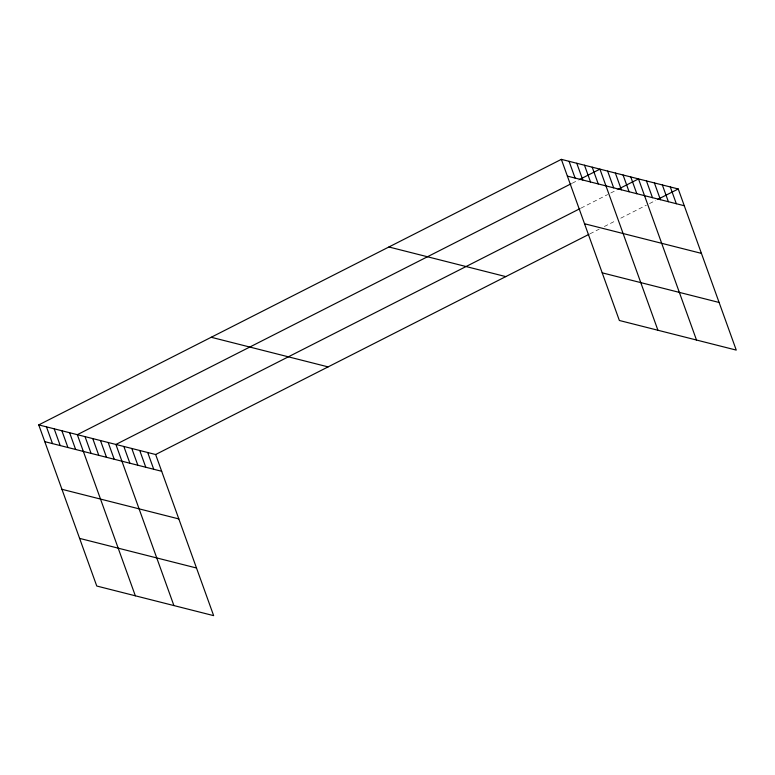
<?xml version="1.0" encoding="UTF-8"?>
<svg xmlns="http://www.w3.org/2000/svg" width="775" height="775" viewBox="0 0 775 775"><rect width="100%" height="100%" fill="white"/><g stroke="black" fill="none" stroke-linecap="round" stroke-linejoin="round"><path stroke-width="0.58" stroke-dasharray="3.88 2.91" d="M572.212 183.22L578.363 180.081M581.008 208.117L607.707 194.554M610.778 192.994L616.939 189.856M589.959 233.837L599.201 229.138M604.335 226.532L615.621 220.797M620.756 218.192L646.418 205.152M649.498 203.583L655.66 200.454"/><path stroke-width="1.16" d="M38.75 424.903L155.639 454.518L213.648 615.641L96.759 586.026L38.75 424.903L561.352 159.359L678.241 188.974L736.25 350.097L619.361 320.482L561.352 159.359M571.185 183.733L77.326 434.678L135.334 595.801M579.39 179.568L599.928 169.134L657.927 330.257M579.991 208.64L115.901 444.453L173.91 605.575M617.966 189.342L638.503 178.909L696.502 340.031M155.639 454.518L588.932 234.36M657.713 199.407L678.241 188.974M567.377 176.109L684.277 205.733M584.534 223.752L701.423 253.377M602.204 272.839L719.103 302.463M388.895 246.983L505.784 276.607M211.207 337.27L328.106 366.895M44.785 441.653L161.675 471.278M61.932 489.296L178.831 518.921M79.602 538.383L196.501 568.007M670.298 186.959L676.323 203.718M662.344 184.954L668.379 201.703M654.4 182.939L660.426 199.688M646.447 180.924L652.482 197.673M630.782 176.952L636.817 193.711M623.071 174.995L629.097 191.754M615.35 173.038L621.385 189.797M607.639 171.091L613.674 187.841M592.207 167.177L598.242 183.937M584.495 165.22L590.531 181.98M576.774 163.263L582.81 180.023M569.063 161.316L575.098 178.066M147.696 452.503L153.731 469.262M139.742 450.488L145.778 467.248M131.798 448.483L137.834 465.233M123.845 446.468L129.88 463.218M108.18 442.496L114.216 459.255M100.469 440.539L106.504 457.298M92.758 438.582L98.783 455.342M85.037 436.625L91.072 453.385M69.614 432.721L75.64 449.481M61.893 430.764L67.929 447.524M54.182 428.808L60.217 445.567M46.461 426.851L52.497 443.61"/></g></svg>
